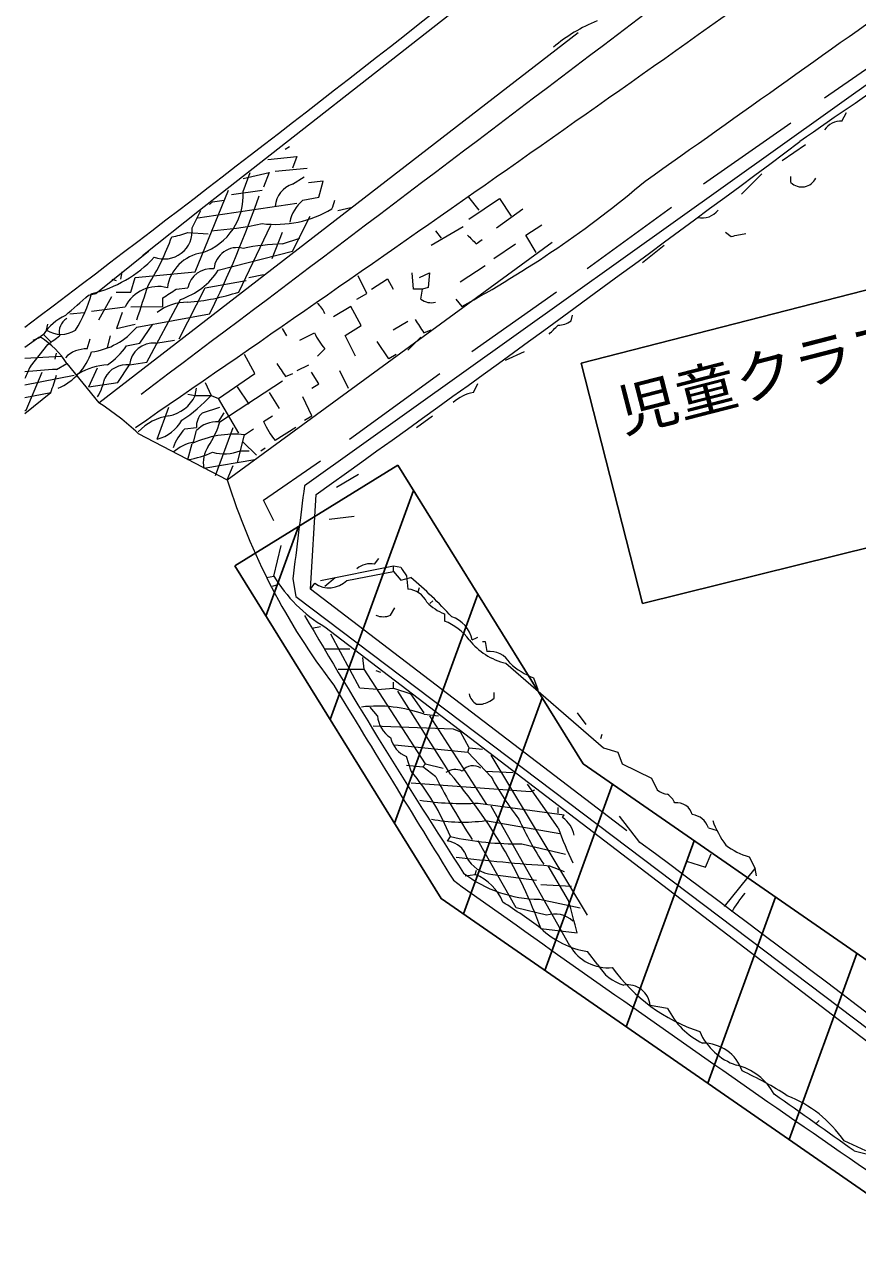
# Model space of a CAD drawing. Units: millimetres, scale not verified. Extents: x -138500 to 298458, y -156265 to 95200.
# Drawn here: x -77987 to -56267, y -9103 to 23124 of the extents above; entities that cross this region are included whole.
import ezdxf
from ezdxf.enums import TextEntityAlignment as Align

# ---------------------------------------------------------------- set-up
doc = ezdxf.new("R2010")
doc.units = ezdxf.units.MM
doc.header["$LTSCALE"] = 500
for name, color, linetype, lineweight in [('0-5_中線１', 2, 'Continuous', 25), ('0-6_中線２', 6, 'Continuous', 25), ('0-8_極細点線', 4, 'Continuous', 9)]:
    doc.layers.add(name, color=color, linetype=linetype, lineweight=lineweight)
doc.styles.add('ＭＳ ゴシック', font='')
doc.styles.get('ＭＳ ゴシック').set_extended_font_data('MS Gothic')

msp = doc.modelspace()

# ---------------------------------------------------------------- linework, layer by layer
at = {"layer": '0-5_中線１'}
msp.add_lwpolyline([(-52782.2, 10264.9), (-61867.3, 8016.1), (-63467.9, 14288.1), (-54421, 16613)], close=True, dxfattribs=at)
at = {"layer": '0-6_中線２'}
for p, q in [((-68254.8, 11630), (-72504.6, 8995.7)), ((-68254.8, 11630), (-63420.1, 3830.3)), ((-70017.9, 4984.1), (-67841.6, 10963.4)), ((-71694.1, 7688.3), (-70843.5, 10025.3)), ((-68341.7, 2279.9), (-66165.4, 8259.3)), ((-66543.3, -88.5), (-64489.2, 5555.1)), ((-63420.1, 3830.3), (-45881.7, -8325.7)), ((-64418.8, -1561), (-62650.6, 3297)), ((-62294.3, -3033.5), (-60526.2, 1824.5)), ((-60169.8, -4506), (-58401.7, 352)), ((-58045.3, -5978.5), (-56277.2, -1120.5))]:
    msp.add_line(p, q, dxfattribs=at)
msp.add_lwpolyline([(-72504.6, 8995.7), (-67122.4, 312.8), (-52878.9, -9559.4), (-72162.1, -36819.2)], dxfattribs=at)
at = {"layer": '0-8_極細点線'}
for p, q in [((-65869.4, 24209.5), (-73431.3, 18273.8)), ((-52030.8, 24408.3), (-70689.4, 11090)), ((-76051.4, 13253.7), (-63549.4, 22918.3)), ((-57123.2, 21211.5), (-54767.1, 22847.8)), ((-56666.6, 20603.5), (-56552.7, 20831.8)), ((-60277.3, 18966.4), (-57997.2, 20564.6)), ((-58224.8, 19576), (-57616.7, 19994.6)), ((-71645.3, 19605.6), (-70885, 19682.1)), ((-71189.2, 19872), (-71075.2, 19948.1)), ((-70885, 19682.1), (-70998.8, 19377.9)), ((-71455, 19301.5), (-70618.7, 19378.1)), ((-72291.3, 19110.9), (-71607.1, 19263.4)), ((-72291, 18768.7), (-72101.3, 19263.1)), ((-71607.1, 19263.4), (-71758.9, 18883.1)), ((-70998.5, 18959.6), (-70694.6, 19149.9)), ((-59288.7, 18700.9), (-58756.8, 19233.5)), ((-57996.3, 19005.9), (-57996.3, 19157.9)), ((-73544.3, 16676.9), (-72671.3, 18806.5)), ((-72595.2, 18692.5), (-71796.8, 18807)), ((-73469.3, 18083.7), (-70884.2, 18465.5)), ((-73165.3, 18426), (-73089.3, 18502.1)), ((-73089.3, 18502.1), (-72785.2, 18540.3)), ((-66131.8, 18278.4), (-66398.2, 18620.3)), ((-66397.8, 18050.1), (-65599.6, 18582.9)), ((-65599.6, 18582.9), (-65295.3, 18126.8)), ((-73431.3, 18273.8), (-74913.4, 17094.2)), ((-73621.1, 17817.5), (-73393.3, 18273.8)), ((-70997.5, 17210.8), (-70541.9, 18123.5)), ((-69819.6, 18276), (-69477.5, 18352.3)), ((-65675.3, 17822.5), (-64991.3, 18317.1)), ((-63317.4, 16759.4), (-61113.4, 18357.6)), ((-72403.5, 16145.4), (-71568.2, 17894.8)), ((-67385.9, 17365.1), (-66549.8, 17859.9)), ((-67272, 17745.4), (-67119.8, 17555.4)), ((-73735.1, 17703.3), (-73202.8, 17665.6)), ((-72704.5, 11240.8), (-64230.3, 17443.1)), ((-71529.6, 17020.4), (-71263.9, 17704.8)), ((-71263.7, 17400.7), (-70807.6, 17553.1)), ((-66207.3, 17403.9), (-66055.2, 17518)), ((-65750.8, 17024), (-65180.8, 17404.5)), ((-59706.3, 17712.2), (-59554.1, 17598.2)), ((-72936.1, 16715.3), (-70997.5, 17210.8)), ((-61872.8, 16912.4), (-61302.9, 17369)), ((-66624.8, 16415.2), (-65978.8, 16833.8)), ((-75711.3, 16485.5), (-75597.2, 16447.5)), ((-75483.2, 16485.6), (-75445.2, 16675.7)), ((-75216.9, 16143.6), (-75103, 16523.8)), ((-75103, 16523.8), (-73544.3, 16676.9)), ((-73278, 16258.9), (-72213.6, 16449.6)), ((-72137.6, 16525.8), (-71757.4, 16602)), ((-67689.4, 16528.6), (-67423.4, 16642.8)), ((-75597.1, 16143.3), (-75216.9, 16143.6)), ((-74038.3, 16220.4), (-73734.2, 16258.6)), ((-73961.5, 14927.8), (-73278, 16258.9)), ((-67651.1, 15958.3), (-67613.2, 16224.5)), ((-66319.6, 14590.4), (-64115.5, 16150.7)), ((-76052.8, 15420.7), (-75711, 16029.2)), ((-74380.3, 15763.9), (-74380.4, 15992)), ((-66738.6, 15958.9), (-66586.4, 15768.9)), ((-76813.3, 15572.3), (-76433.2, 15610.5)), ((-76243, 15648.7), (-75368.8, 15763.4)), ((-75444.6, 15611.2), (-75596.5, 15192.9)), ((-75216.7, 15763.4), (-74380.3, 15763.9)), ((-75064.2, 15231.3), (-73163.5, 15574.6)), ((-63734.9, 15390.5), (-63696.8, 15542.6)), ((-77421.3, 15153.7), (-77383.4, 15305.8)), ((-75596.5, 15192.9), (-75102.3, 15307.3)), ((-71148.2, 15005.6), (-71262.4, 15195.6)), ((-68372.9, 15159.5), (-67992.9, 15387.8)), ((-67574.4, 15083.9), (-67384.4, 15160.1)), ((-77763.3, 14887.4), (-77573.2, 14963.5)), ((-77497.3, 15039.6), (-77307.1, 14849.7)), ((-76356.5, 14660.2), (-76280.6, 14926.3)), ((-75824.2, 14698.5), (-75748.4, 15002.7)), ((-74569.7, 14813.4), (-74075.5, 14889.7)), ((-70805.9, 14891.8), (-70425.8, 15082.1)), ((-68486.5, 14399), (-68790.9, 14855)), ((-67992.4, 14627.4), (-67650.5, 14969.8)), ((-77838.9, 14203), (-77383, 14773.5)), ((-77192.7, 14393.5), (-77154.8, 14545.6)), ((-70159.5, 14664.1), (-70349.4, 14473.9)), ((-68296.4, 14513.2), (-68486.5, 14399)), ((-65445, 14363), (-64950.9, 14591.4)), ((-77987.4, 14416.4), (-77040.7, 14469.6)), ((-77154.5, 14127.4), (-76888.5, 14279.7)), ((-76888.5, 14279.7), (-76051.4, 13253.7)), ((-70881.4, 14093.4), (-70577.5, 14245.6)), ((-77987.4, 13720.3), (-76698.2, 13975.6)), ((-77952.2, 13062.3), (-77534.7, 14051.1)), ((-76317.8, 13671.7), (-76090, 14166.1)), ((-71185.5, 13941.1), (-70995.5, 14017.3)), ((-70310.9, 13751.6), (-70501.2, 14055.6)), ((-69778.9, 14094.1), (-69550.5, 13637.9)), ((-69511.7, 12307.4), (-67155.6, 14019.6)), ((-73542.3, 13445.3), (-73504.5, 13635.4)), ((-73276.4, 13787.7), (-73124.1, 13445.6)), ((-72895.6, 12761.4), (-71261.4, 13827)), ((-72135.5, 13218.1), (-72440, 13674.2)), ((-70501, 13637.3), (-70310.9, 13751.6)), ((-66280.9, 13526), (-66166.9, 13754.2)), ((-77987.4, 12976.5), (-77306.2, 13519)), ((-77987.4, 13392.4), (-77306.2, 13519)), ((-73124.1, 13445.6), (-72934, 13369.6)), ((-72401.1, 12457.6), (-72934, 13369.6)), ((-71337, 13104.5), (-71603.5, 13522.6)), ((-70500.5, 12915), (-70728.9, 13409.1)), ((-74530.1, 12304.1), (-74226.5, 13140.8)), ((-73351.9, 12989.3), (-72895.8, 13141.6)), ((-72933.6, 12761.4), (-72781.6, 12989.6)), ((-71755, 12762.2), (-71527, 12914.4)), ((-70690.6, 12800.8), (-70500.5, 12915)), ((-67762.9, 12612.6), (-67344.9, 12917)), ((-73807.9, 12570.7), (-73503.8, 12608.9)), ((-73008.8, 11354.7), (-72553.3, 12609.5)), ((-72249.1, 12419.7), (-72021, 12571.9)), ((-70918.5, 12610.6), (-71450.6, 12268.1)), ((-75024.5, 12455.9), (-72704.5, 11240.8)), ((-73579.6, 12228.7), (-73503.7, 12532.9)), ((-72438.7, 11697.2), (-72249.1, 12419.7)), ((-73731.3, 11772.4), (-73617.6, 12190.7)), ((-72362.8, 12001.4), (-72134.7, 12001.5)), ((-72286.9, 12229.6), (-71944.6, 11887.6)), ((-71830.6, 12001.7), (-71716.6, 12077.8)), ((-73313, 11544.5), (-71982.5, 11773.4)), ((-72704.5, 11240.8), (-72552.7, 11621.1)), ((-69853, 11052.5), (-69282.9, 11395)), ((-70535.7, 8390.8), (-70385.2, 10862.1)), ((-70042.6, 10216), (-69396.3, 10292.5)), ((-71486.3, 8732.4), (-71296.8, 9530.9)), ((-68863.3, 9038.1), (-68749.3, 9190.4)), ((-71676.4, 8694.2), (-71486.3, 8732.4)), ((-70269.7, 8619.1), (-68369, 9000.5)), ((-69585.4, 8619.5), (-68368.9, 8848.4)), ((-68368.9, 8848.4), (-68369, 9000.5)), ((-68369, 9000.5), (-68178.9, 8962.6)), ((-68368.9, 8848.4), (-68178.6, 8620.4)), ((-68026.6, 8734.5), (-67988.4, 8392.4)), ((-71524.1, 8466.2), (-71410.1, 8504.3)), ((-70992, 8656.6), (-70915.7, 8200.5)), ((-70535.7, 8390.8), (-70421.7, 8542.9)), ((-62281.7, 2084.9), (-70535.7, 8390.8)), ((-70155.5, 8467.1), (-69889.6, 8695.4)), ((-68178.6, 8620.4), (-67912.6, 8696.6)), ((-67722.2, 8316.5), (-67684.3, 8430.6)), ((-70915.7, 8200.5), (-48512.1, -8741.6)), ((-67418, 8012.6), (-67341.9, 8088.6)), ((-68444.2, 7707.8), (-68330.2, 7897.9)), ((-67037.6, 7746.7), (-67037.4, 7556.6)), ((-70268.9, 7402.5), (-70497, 7364.3)), ((-70154.9, 7402.6), (-52125.3, -6386.8)), ((-70154.5, 6832.3), (-69508.1, 6832.7)), ((-66048.6, 7024.9), (-65972.5, 7025)), ((-65972.5, 7025), (-65934.4, 6758.8)), ((-65440, 6455.1), (-62891.3, 4251.6)), ((-67529.3, 3830.4), (-69127.7, 6300.7)), ((-68823.5, 6262.8), (-68709.4, 6224.9)), ((-68785.1, 5768.6), (-68367, 5806.9)), ((-68367, 5806.9), (-68367, 5959)), ((-68367, 5806.9), (-67910.7, 5655.1)), ((-64717.3, 6075.3), (-64603.2, 5771.2)), ((-66882.9, 3564.7), (-68252.9, 5730.9)), ((-67568.2, 5161.1), (-67910.7, 5655.1)), ((-65743.5, 5542.4), (-65743.6, 5694.5)), ((-68784.8, 5084.3), (-68974.9, 5312.3)), ((-66199.7, 5390.1), (-66047.6, 5390.2)), ((-63576.2, 5163.6), (-63347.9, 4859.6)), ((-67568.2, 5123.1), (-67188, 5085.3)), ((-65931.8, 2766.9), (-67416.1, 5085.2)), ((-66389, 4249.4), (-66617.4, 4667.4)), ((-62929.6, 4593.8), (-62967.5, 4479.7)), ((-68328, 4324.2), (-66426.9, 4135.3)), ((-66426.9, 4135.3), (-66389, 4249.4)), ((-66389, 4249.4), (-66046.8, 4211.6)), ((-62891.3, 4251.6), (-62511.1, 4137.8)), ((-67909.3, 3640.1), (-68023.6, 4020.2)), ((-65818.2, 3489.4), (-66426.9, 4135.3)), ((-63306.8, -120.8), (-65818.7, 4059.7)), ((-62511.1, 4137.8), (-62396.8, 3833.7)), ((-68023.5, 3792.1), (-67605.3, 3754.4)), ((-67605.3, 3754.4), (-67529.3, 3830.4)), ((-67263, 3488.5), (-67605.3, 3754.4)), ((-67529.3, 3830.4), (-67073, 3716.7)), ((-65970.4, 3641.4), (-65248, 3603.8)), ((-62396.8, 3833.7), (-61636.2, 3454)), ((-64068.6, 2159.9), (-64867.7, 3299.9)), ((-61636.2, 3454), (-61483.9, 3149.9)), ((-66160, 2804.8), (-63916.7, 2502.1)), ((-63762.5, -919.5), (-65817.8, 2729.1)), ((-64068.9, 2540), (-64068.9, 2692.1)), ((-65969.6, 2348.7), (-64030.5, 2007.8)), ((-63954.7, 2426), (-63916.7, 2502.1)), ((-61939.3, 1781), (-62472, 2465)), ((-60152.7, 2162.3), (-59924.5, 2086.4)), ((-66957.8, 1815.9), (-66881.8, 1929.9)), ((-65169.8, 68.1), (-66159.4, 1816.3)), ((-65018.7, 1741), (-63878, 1475.6)), ((-66501.4, 1511.9), (-66463.3, 1397.9)), ((-59087.7, 1402.6), (-58935.4, 1098.6)), ((-66234.8, 941.9), (-66196.9, 1056)), ((-63801.3, 259.1), (-64334.1, 1171.2)), ((-64296, 1171.3), (-63915.8, 1019.4)), ((-59733.2, 109.6), (-58935.4, 1098.6)), ((-58897.2, 908.5), (-58935.4, 1098.6)), ((-66500.9, 903.7), (-66234.8, 941.9)), ((-65778.6, 942.2), (-64637.9, 790.8)), ((-64523.9, 676.8), (-63725.5, 639.3)), ((-64371.3, -121.4), (-65169.8, 68.1)), ((-64561.6, 296.6), (-63497, 69.2)), ((-64523.1, -463.8), (-63572.6, -577.2)), ((-63039.8, -1413.2), (-63306.2, -1071.3)), ((-61214.2, -2552.7), (-61670.5, -2476.9)), ((-57334.4, -5553.7), (-57258.4, -5477.6)), ((-56041.4, -6275.2), (-56611.8, -6009.4))]:
    msp.add_line(p, q, dxfattribs=at)
for points in [[(-70732.2, 18541.6), (-70314.1, 18617.9), (-70200.2, 19036.2), (-70580.4, 18997.9)], [(-64648.4, 17176.8), (-64914.7, 17632.9), (-64496.7, 17899.3)], [(-76319.3, 16066.9), (-76129.3, 16105), (-74761.3, 17208.4)], [(-69323.9, 15957.3), (-69057.8, 16109.5), (-69286.2, 16565.6)], [(-68943.9, 16223.6), (-68525.8, 16490), (-68373.5, 16224)], [(-67423.4, 16642.8), (-67461.2, 16262.6), (-67613.2, 16224.5), (-67841.3, 16224.3), (-67879.6, 16642.5)], [(-76317.8, 13671.7), (-75557.5, 13786.2), (-75253.7, 14242.7), (-74797.5, 14319), (-73924.1, 15954.4)], [(-69361, 14474.5), (-69627.5, 15006.6), (-69209.4, 15273), (-69475.8, 15767), (-69931.9, 15500.6)], [(-75330.1, 14736.9), (-74987.9, 14813.1), (-74646.1, 15307.6)], [(-72934, 13369.6), (-71983.9, 14016.6), (-72250.3, 14510.7)], [(-73732.4, 13483.2), (-73542.3, 13445.3), (-73124.1, 13445.6)], [(-71487.3, 10177.1), (-71753.7, 10709.2), (-70271.7, 11736.6)], [(-68785.1, 5768.6), (-69241.4, 5806.3), (-70002.6, 7212.6)], [(-69812, 6300.2), (-69127.7, 6300.7), (-69165.9, 6604.8)], [(-68898.6, 4818.1), (-66807.5, 4743.4), (-66617.4, 4667.4)], [(-67909.2, 3335.9), (-64791.5, 3109.8), (-64677.5, 3147.9)], [(-60722.4, 1287.5), (-60228.1, 1135.8), (-60076.2, 1478)]]:
    msp.add_lwpolyline(points, dxfattribs=at)
for centre, radius, start, end in [((-498409.3, 572055.3), 697720.2, 307.05384, 309.48604), ((-4486609.9, 5864858.1), 7328122.5, 307.01457, 307.24376), ((-1899250.2, 2611614.3), 3177682, 305.3266, 305.65396), ((-828488, 1106770.9), 1328452.1, 304.54942, 305.53839), ((17422.2, -86944.3), 130789.4, 122.0159, 125.09273), ((-61455.5, 19268.7), 4265.4, 112.0293, 129.96928), ((-56693.3, 20087.2), 517, 87.03918, 146.15349), ((-483840.2, 590573.4), 712046.6, 305.4968, 306.75366), ((-80286.3, 40952.7), 28669, 298.54591, 310.15689), ((-57712.8, 19286.8), 399.1, 224.73865, 335.35332), ((-73862.5, 18662.2), 1575, 288.81239, 3.87985), ((-70796.5, 18330.8), 660.5, 107.81412, 174.94005), ((-97063.9, 27399.8), 26665.8, 333.67516, 340.85602), ((-70094.1, 17771.7), 999.9, 129.65051, 168.49899), ((-121661.3, 35643.5), 54517.2, 341.46579, 341.71846), ((-71445, 20807.2), 2896, 263.03204, 300.58), ((-60315.1, 18613), 533.3, 257.69095, 321.68272), ((-74346.9, 17737.9), 730.1, 248.95067, 6.25665), ((-73951.7, 28221.3), 10512, 274.5005, 281.83186), ((-79871.6, 19582.6), 6055.9, 327.5584, 340.77921), ((-74402.1, 19320.6), 1749.4, 278.17725, 292.41171), ((-12031, 71865.4), 76818.8, 224.90976, 225.15038), ((-78428, 112641.8), 96899.4, 281.23174, 281.46098), ((-73201.7, 16106.7), 1075.5, 98.17068, 171.90012), ((-72441.1, 16692.9), 612.1, 75.72316, 174.33569), ((-71073.7, 11051), 6352.6, 91.71422, 101.03998), ((-76973, 19237.2), 3216.1, 283.11319, 317.3078), ((-74510, 17736.8), 1876.3, 288.19386, 327.01378), ((-73113.9, 16121.2), 635.3, 84.23944, 167.50925), ((-74508.2, 15321.9), 967.1, 75.52328, 152.8385), ((-285654, 85972.7), 222093.4, 341.47821, 341.72633), ((-131303.8, 101628.3), 102829.2, 303.61247, 303.84163), ((-74169, 21495.1), 5633.4, 274.42892, 288.26396), ((-209348.8, 167278), 201399.2, 311.11006, 311.34001), ((-79562, 16995.6), 3436.2, 327.59535, 344.9763), ((-73758.5, 14623.7), 1255, 88.88196, 128.06342), ((-70654.3, 15424.1), 517.3, 17.13881, 53.99361), ((-67385.2, 16300.5), 433.3, 232.15001, 285.30164), ((-76333, 14273.7), 1393.6, 115.24173, 146.66016), ((-77041.5, 15730.6), 690.7, 236.63777, 303.43384), ((-76664.5, 15097.1), 425.4, 121.89595, 192.93115), ((-76462.1, 16380.2), 1809.4, 276.97311, 320.5816), ((17833.5, 72349.4), 102829.2, 213.61249, 213.84164), ((-118538.2, 69452.5), 76818.7, 314.90976, 315.15038), ((-64115.5, 15960.7), 685.5, 273.22925, 303.72893), ((29232.7, -138837.6), 187268.5, 124.74533, 124.92805), ((-78751.1, 13099.4), 2205.1, 32.36191, 57.71364), ((-123704.3, 76750.5), 77374.5, 306.77422, 307.05574), ((-68971.9, 15714.7), 1585.5, 203.51279, 221.49895), ((-77773.3, 15114), 1620.1, 293.93068, 340.91151), ((-76386, 13908.2), 752.6, 87.75221, 135.92186), ((-77174.8, 16085.4), 2285.1, 306.23698, 323.8318), ((-74620.5, 14179), 636.4, 85.42393, 174.26044), ((-70561, 10616.6), 8113.6, 153.76753, 156.24917), ((-75733.5, 12563.2), 1681.5, 93.08395, 120.3896), ((-75325, 13596.8), 649.8, 83.69421, 152.18121), ((14217.8, 71213.5), 102829.2, 213.61713, 213.84625), ((-75452.9, -11609.2), 25792.8, 93.78282, 95.63917), ((-177150.4, 46979.7), 105301.8, 341.47253, 341.73421), ((-77311.8, 14158.6), 1435.5, 328.36824, 349.62506), ((-80388.4, 6610.4), 7933.7, 47.46014, 56.86206), ((-74392, 13830.9), 933, 280.22757, 335.59439), ((-76352.1, 16468.4), 4422.3, 303.92264, 316.87952), ((-66051.9, 12404.4), 1144.7, 101.53735, 131.66911), ((-83005.4, 28801.3), 16530.2, 287.67201, 287.7997), ((-74032.4, 11573), 1353.6, 98.23654, 137.12932), ((-73061.1, 12652.7), 444.9, 130.83046, 185.63846), ((-74811.8, 13341.1), 1074.5, 285.19464, 329.68887), ((-73040.4, 11758.5), 1117.5, 133.37619, 163.47481), ((-72963.2, 12009.6), 752.3, 87.74693, 135.92862), ((-75208, 13453.3), 2413.7, 326.3261, 343.34419), ((-69802.4, 13624.6), 2134.6, 203.82867, 219.4539), ((-72516.5, 9814.7), 2618.7, 84.13692, 114.86296), ((-73350.7, 11107.2), 1144.7, 101.53735, 131.66911), ((-74083.2, 14157), 2410.4, 278.39397, 294.46045), ((-72590.5, 11697), 738.4, 145.5343, 191.9176), ((-72782.3, 13078.4), 1155.8, 254.81125, 291.27893), ((-55989.9, 16508.1), 17525, 197.49112, 217.32555), ((537500.7, -65774.6), 613028.1, 172.797, 173.02618), ((-68980.9, 8540.4), 511.5, 76.69574, 131.43135), ((-68236.1, 10655.3), 3776.5, 210.60872, 239.46292), ((-11100.3, 46905.1), 68539, 213.61363, 213.84285), ((-70048.2, 9068.9), 645.1, 234.61809, 315.8423), ((-68041.5, 7787.1), 607.6, 25.69395, 84.99162), ((-77150.6, -1962.1), 14104.9, 43.0744, 49.08421), ((-66620.2, 8868.3), 1196.7, 223.10245, 249.58855), ((75476.7, 93202.1), 169332.3, 210.32466, 212.99896), ((-68634.6, 8163.9), 494.2, 247.4175, 292.65723), ((-67579, 6177.2), 1482, 36.69861, 68.56396), ((-67113.4, 6900.5), 814.9, 11.48497, 70.95134), ((-85272, 45107.4), 42506.1, 296.48653, 296.71577), ((-65004.2, 8184.7), 1783.7, 218.97668, 255.85973), ((-65857.9, 6150.6), 613.1, 29.78722, 97.15833), ((-63976.7, 7939.4), 2005.8, 227.72803, 248.32974), ((1202000.3, 781831.7), 1489930.8, 211.38565, 211.61533), ((-66028.8, 5713.4), 365.7, 189.01358, 242.13441), ((-66238.7, 6151.4), 784.8, 284.08926, 309.11104), ((-68782.6, 1784.3), 3552.8, 70.01105, 96.79591), ((-68043.3, 5141.8), 743.6, 184.43762, 237.56136), ((-67766.3, 4662.5), 691.9, 192.37662, 248.17189), ((-72810, -468.3), 6394.9, 22.02554, 39.97453), ((-66756.2, 3277.3), 404.7, 63.98087, 126.49353), ((-76784.8, -4940.8), 13053.5, 20.0585, 40.6617), ((-66291, 3416.2), 365.2, 55.56987, 141.99895), ((-51932.8, 11320.1), 17214.8, 207.0609, 213.35789), ((-58566.2, 7459), 8267.4, 208.69522, 217.84004), ((-61190.8, 3466.8), 431.6, 227.24298, 266.43704), ((-61507.3, 2601.1), 522.6, 23.33392, 56.34453), ((-66544.8, 10450.7), 7655.5, 261.46634, 272.88066), ((-60966.4, 2405.1), 407.6, 14.07707, 98.6169), ((-66560.2, 6642.1), 4333.8, 259.14474, 277.83144), ((-57112.1, 6004.8), 8764.5, 204.37741, 213.173), ((-64372, 1817.7), 737.6, 11.90735, 55.54634), ((-60623.9, 2012.7), 494.3, 17.60985, 83.86749), ((-57579.1, 3242.7), 2615.8, 199.89694, 215.96864), ((-56222.7, 4899.5), 8310.5, 199.24792, 206.06699), ((-67045, 1190.1), 631.8, 30.62109, 82.05803), ((-65112.8, 10094.9), 8354.4, 257.77563, 270.64507), ((-718976.6, -878651.9), 1098571.9, 52.42097, 53.26727), ((-58642.3, 3056.2), 1712.5, 232.02065, 254.9269), ((-61387.5, 45592.9), 44516.8, 263.10799, 266.25381), ((-65706.7, 1792.2), 853.1, 207.52538, 265.16489), ((-64549.2, 3536), 3239.4, 232.10411, 269.78185), ((379549.5, 626013.9), 768204.6, 234.47653, 235.84528), ((-66690.3, -237), 1263.7, 21.19753, 68.87811), ((-57251.7, -1260.8), 2595.1, 138.69556, 151.9971), ((-75645.9, -15493.8), 18698.1, 53.49725, 57.18192), ((-258709.3, -53480.3), 202180.7, 15.16873, 15.41441), ((-64161.7, -796), 706.3, 47.7518, 107.25841), ((-62927.6, 1209.7), 2312.1, 226.36499, 260.57645), ((-62763.5, -337.7), 1156, 210.21562, 275.15842), ((-62032.7, -823.3), 1167.2, 210.35988, 253.96457), ((-58918, 1226), 4622.8, 215.96648, 251.59766), ((-62257.7, -2526.3), 589.3, 4.80232, 99.51495), ((-59427.9, -1677), 1989.4, 206.11389, 243.96318), ((-58896.9, -2503.7), 1619.6, 203.92419, 250.91936), ((-60268.8, -4510), 1045.9, 18.03046, 91.77464), ((-59756, -5487), 1489.6, 27.72476, 77.21494), ((-62882.1, -12174.4), 8765.1, 56.89827, 65.69354), ((-162233.5, -153583.9), 181416.8, 54.29074, 55.10031), ((-59276.3, -7842.8), 3234.4, 34.53082, 68.58305), ((-46004.7, 37150.8), 44640.4, 256.60596, 260.24323)]:
    msp.add_arc(centre, radius, start, end, dxfattribs=at)

# ---------------------------------------------------------------- texts
at = {"layer": '0-8_極細点線', "color": 2, "style": 'ＭＳ ゴシック', "width": 1.05}
msp.add_text('児童クラブ', height=1100, rotation=14.412, dxfattribs=at).set_placement((-62279.4, 12149), align=Align.BOTTOM_LEFT)

doc.saveas('drawing.dxf')
